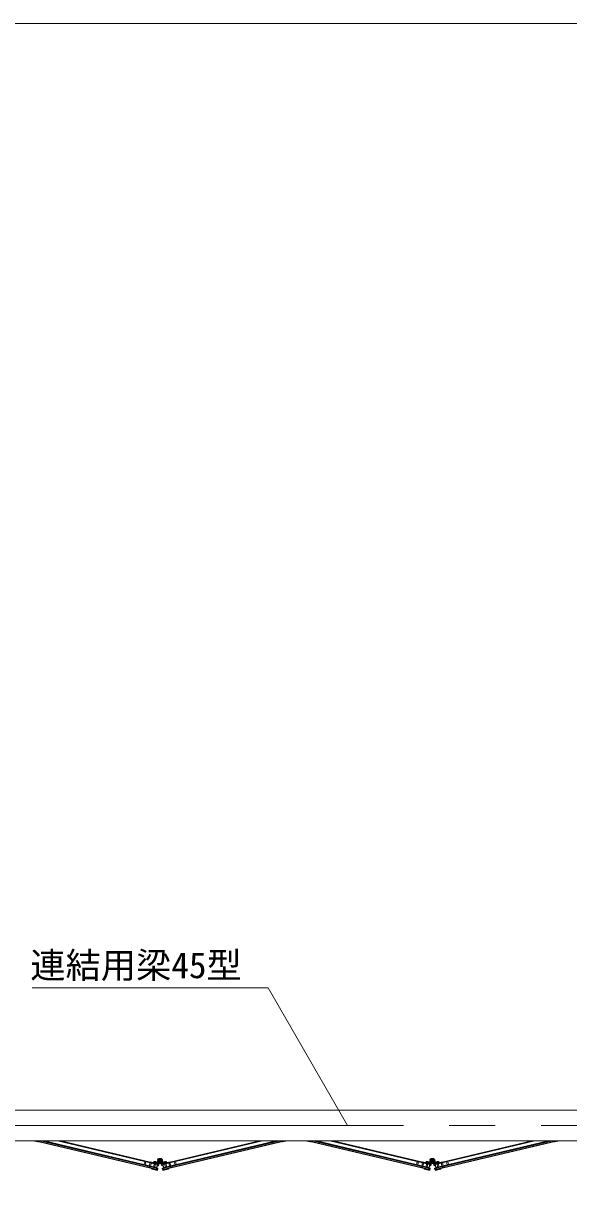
# Model space of a CAD drawing. Units: millimetres, scale not verified. Extents: x -35488 to -11338, y -17325 to 17325.
# Drawn here: x -31040 to -29258, y 13509 to 17325 of the extents above; entities that cross this region are included whole.
import ezdxf
from ezdxf.enums import TextEntityAlignment as Align

# ---------------------------------------------------------------- set-up
doc = ezdxf.new("R2010")
doc.units = ezdxf.units.MM
doc.header["$LTSCALE"] = 150
doc.linetypes.add('CHAIN2', pattern=[12, 9, -1, 1, -1])
doc.linetypes.add('DASHED1', pattern=[1.8, 1.2, -0.6])
for name, color, linetype, lineweight in [('0-6_ﾎﾞﾙﾄ類', 2, 'Continuous', 18), ('0-A_図面枠', 7, 'Continuous', 18), ('1-4_通芯', 1, 'CHAIN2', 18), ('1-7_標準ﾊﾟﾈﾙ', 7, 'Continuous', 18), ('1-9_文字', 7, 'Continuous', 18), ('1-B_連結用梁45', 7, 'Continuous', 18)]:
    doc.layers.add(name, color=color, linetype=linetype, lineweight=lineweight)
doc.styles.add('ＭＳ ゴシック', font='')
doc.styles.get('ＭＳ ゴシック').set_extended_font_data('MS Gothic')

msp = doc.modelspace()

# ---------------------------------------------------------------- linework, layer by layer
at = {"layer": '0-6_ﾎﾞﾙﾄ類'}
for p, q in [((-30596, 13603.8), (-30598.9, 13608.8)), ((-30590.2, 13603.8), (-30596, 13603.8)), ((-30590.2, 13613.8), (-30587.3, 13608.8)), ((-30587.3, 13608.8), (-30590.2, 13603.8)), ((-29706, 13603.8), (-29708.9, 13608.8)), ((-29700.2, 13603.8), (-29706, 13603.8)), ((-29700.2, 13613.8), (-29697.3, 13608.8)), ((-29697.3, 13608.8), (-29700.2, 13603.8))]:
    msp.add_line(p, q, dxfattribs=at)
for points in [[(-30598.9, 13608.8), (-30596, 13613.8), (-30590.2, 13613.8)], [(-29708.9, 13608.8), (-29706, 13613.8), (-29700.2, 13613.8)]]:
    msp.add_lwpolyline(points, dxfattribs=at)
for centre, radius in [((-30593.1, 13608.8), 4.91), ((-30593.1, 13608.8), 3), ((-30593.1, 13608.8), 2.46), ((-29703.1, 13608.8), 4.91), ((-29703.1, 13608.8), 3), ((-29703.1, 13608.8), 2.46)]:
    msp.add_circle(centre, radius, dxfattribs=at)
at = {"layer": '0-A_図面枠'}
msp.add_lwpolyline([(-35488.1, 17325), (-11338.1, 17325), (-11338.1, 675), (-35488.1, 675)], close=True, dxfattribs=at)
at = {"layer": '1-4_通芯'}
msp.add_line((-32948.1, 13725), (-20507.1, 13725), dxfattribs=at)
at = {"layer": '1-7_標準ﾊﾟﾈﾙ'}
for p, q in [((-31009.4, 13675), (-30992.7, 13671)), ((-31002.9, 13675), (-30990.9, 13672.1)), ((-30997.8, 13675), (-30606, 13582)), ((-30977.9, 13673.9), (-30974.9, 13673.2)), ((-30974.6, 13674.6), (-30974.9, 13673.2)), ((-30970.9, 13675), (-30604.6, 13588)), ((-30928.1, 13675), (-30602.3, 13597.6)), ((-30258.2, 13675), (-30583.9, 13597.6)), ((-30215.3, 13675), (-30581.7, 13588)), ((-30188.5, 13675), (-30580.2, 13582)), ((-30211.7, 13674.6), (-30211.3, 13673.2)), ((-30208.4, 13673.9), (-30211.3, 13673.2)), ((-30183.3, 13675), (-30195.4, 13672.1)), ((-30176.8, 13675), (-30193.6, 13671)), ((-30119.4, 13675), (-30102.7, 13671)), ((-30112.9, 13675), (-30100.9, 13672.1)), ((-30107.7, 13675), (-29716, 13582)), ((-30087.9, 13673.9), (-30084.9, 13673.2)), ((-30084.6, 13674.6), (-30084.9, 13673.2)), ((-30080.9, 13675), (-29714.6, 13588)), ((-30038.1, 13675), (-29712.3, 13597.6)), ((-29368.2, 13675), (-29693.9, 13597.6)), ((-29325.3, 13675), (-29691.6, 13588)), ((-29298.5, 13675), (-29690.2, 13582)), ((-29321.7, 13674.6), (-29321.3, 13673.2)), ((-29318.4, 13673.9), (-29321.3, 13673.2)), ((-29293.3, 13675), (-29305.4, 13672.1)), ((-29286.8, 13675), (-29303.6, 13671)), ((-30634, 13593.8), (-30634.4, 13592.3)), ((-30631.5, 13591.6), (-30634.4, 13592.3)), ((-30604.9, 13586.8), (-30634, 13593.8)), ((-30626.4, 13604.6), (-30626.1, 13605.5)), ((-30602, 13598.8), (-30626.4, 13604.6)), ((-30625.5, 13605.9), (-30597.3, 13599.2)), ((-30621.8, 13589.3), (-30622.1, 13589.9)), ((-30605.2, 13585.4), (-30621.8, 13589.3)), ((-30602, 13598.8), (-30604.9, 13586.8)), ((-30600.1, 13615.6), (-30601.8, 13613.1)), ((-30601.7, 13612.4), (-30601, 13611.9)), ((-30601.6, 13608.8), (-30601.6, 13604.4)), ((-30598.7, 13615.2), (-30599.4, 13615.7)), ((-30599.4, 13592.8), (-30598.4, 13592.5)), ((-30596.9, 13598.6), (-30598.4, 13592.5)), ((-30589.3, 13598.6), (-30587.9, 13592.5)), ((-30560.7, 13605.9), (-30588.9, 13599.2)), ((-30586.9, 13592.8), (-30587.9, 13592.5)), ((-30584.6, 13608.8), (-30584.6, 13604.4)), ((-30584.2, 13598.8), (-30559.9, 13604.6)), ((-30584.2, 13598.8), (-30581.4, 13586.8)), ((-30582.9, 13604.8), (-30582.5, 13602.8)), ((-30581.4, 13586.8), (-30552.2, 13593.8)), ((-30581, 13585.4), (-30564.5, 13589.3)), ((-30564.5, 13589.3), (-30564.1, 13589.9)), ((-30559.9, 13604.6), (-30560.1, 13605.5)), ((-30554.8, 13591.6), (-30551.8, 13592.3)), ((-30552.2, 13593.8), (-30551.8, 13592.3)), ((-29744.1, 13593.8), (-29744.4, 13592.3)), ((-29741.5, 13591.6), (-29744.4, 13592.3)), ((-29714.9, 13586.8), (-29744.1, 13593.8)), ((-29736.3, 13604.6), (-29736.1, 13605.5)), ((-29712, 13598.8), (-29736.3, 13604.6)), ((-29735.5, 13605.9), (-29707.3, 13599.2)), ((-29731.8, 13589.3), (-29732.1, 13589.9)), ((-29715.2, 13585.4), (-29731.8, 13589.3)), ((-29712, 13598.8), (-29714.9, 13586.8)), ((-29710.1, 13615.6), (-29711.8, 13613.1)), ((-29711.7, 13612.4), (-29711, 13611.9)), ((-29711.6, 13608.8), (-29711.6, 13604.4)), ((-29708.7, 13615.2), (-29709.4, 13615.7)), ((-29709.3, 13592.8), (-29708.4, 13592.5)), ((-29706.9, 13598.6), (-29708.4, 13592.5)), ((-29699.3, 13598.6), (-29697.9, 13592.5)), ((-29670.7, 13605.9), (-29698.9, 13599.2)), ((-29696.9, 13592.8), (-29697.9, 13592.5)), ((-29694.6, 13608.8), (-29694.6, 13604.4)), ((-29694.2, 13598.8), (-29669.9, 13604.6)), ((-29694.2, 13598.8), (-29691.4, 13586.8)), ((-29692.9, 13604.8), (-29692.4, 13602.8)), ((-29691.4, 13586.8), (-29662.2, 13593.8)), ((-29691, 13585.4), (-29674.5, 13589.3)), ((-29674.5, 13589.3), (-29674.1, 13589.9)), ((-29669.9, 13604.6), (-29670.1, 13605.5)), ((-29664.7, 13591.6), (-29661.8, 13592.3)), ((-29662.2, 13593.8), (-29661.8, 13592.3)), ((-30606.3, 13580.8), (-30620.7, 13584.2)), ((-30602.3, 13578.3), (-30619.5, 13582.4)), ((-30605.2, 13585.4), (-30606.3, 13580.8)), ((-30600.2, 13584.8), (-30601.7, 13578.7)), ((-30601.2, 13585), (-30600.2, 13584.8)), ((-30585, 13585), (-30586, 13584.8)), ((-30586, 13584.8), (-30584.6, 13578.7)), ((-30584, 13578.3), (-30566.7, 13582.4)), ((-30581, 13585.4), (-30579.9, 13580.8)), ((-30579.9, 13580.8), (-30565.6, 13584.2)), ((-29716.3, 13580.8), (-29730.6, 13584.2)), ((-29712.3, 13578.3), (-29729.5, 13582.4)), ((-29715.2, 13585.4), (-29716.3, 13580.8)), ((-29710.2, 13584.8), (-29711.7, 13578.7)), ((-29711.2, 13585), (-29710.2, 13584.8)), ((-29695.1, 13585), (-29696, 13584.8)), ((-29696, 13584.8), (-29694.6, 13578.7)), ((-29694, 13578.3), (-29676.7, 13582.4)), ((-29691, 13585.4), (-29689.9, 13580.8)), ((-29689.9, 13580.8), (-29675.6, 13584.2))]:
    msp.add_line(p, q, dxfattribs=at)
at = {"layer": '1-7_標準ﾊﾟﾈﾙ', "color": 4, "linetype": 'DASHED1', "lineweight": 9}
for p, q in [((-30628.3, 13592.4), (-30628.5, 13591.4)), ((-30625.5, 13604.4), (-30628.3, 13592.4)), ((-30624.2, 13591.4), (-30624.5, 13590.4)), ((-30621.4, 13603.4), (-30624.2, 13591.4)), ((-30611.9, 13601.1), (-30614.7, 13589.2)), ((-30611.5, 13602.6), (-30611.9, 13601.1)), ((-30607.8, 13600.2), (-30610.6, 13588.2)), ((-30607.4, 13601.6), (-30607.8, 13600.2)), ((-30578.8, 13601.6), (-30578.5, 13600.2)), ((-30578.5, 13600.2), (-30575.6, 13588.2)), ((-30574.7, 13602.6), (-30574.4, 13601.1)), ((-30574.4, 13601.1), (-30571.5, 13589.2)), ((-30564.9, 13603.4), (-30562, 13591.4)), ((-30562, 13591.4), (-30561.8, 13590.4)), ((-30560.8, 13604.4), (-30557.9, 13592.4)), ((-30557.9, 13592.4), (-30557.7, 13591.4)), ((-29738.3, 13592.4), (-29738.5, 13591.4)), ((-29735.5, 13604.4), (-29738.3, 13592.4)), ((-29734.2, 13591.4), (-29734.5, 13590.4)), ((-29731.4, 13603.4), (-29734.2, 13591.4)), ((-29721.9, 13601.1), (-29724.7, 13589.2)), ((-29721.5, 13602.6), (-29721.9, 13601.1)), ((-29717.8, 13600.2), (-29720.6, 13588.2)), ((-29717.4, 13601.6), (-29717.8, 13600.2)), ((-29688.8, 13601.6), (-29688.5, 13600.2)), ((-29688.5, 13600.2), (-29685.6, 13588.2)), ((-29684.7, 13602.6), (-29684.4, 13601.1)), ((-29684.4, 13601.1), (-29681.6, 13589.2)), ((-29674.8, 13603.4), (-29672, 13591.4)), ((-29672, 13591.4), (-29671.8, 13590.4)), ((-29670.8, 13604.4), (-29667.9, 13592.4)), ((-29667.9, 13592.4), (-29667.7, 13591.4))]:
    msp.add_line(p, q, dxfattribs=at)
at = {"layer": '1-7_標準ﾊﾟﾈﾙ'}
for points in [[(-31002.9, 13675), (-30606.3, 13580.8), (-30601.8, 13600), (-30917.7, 13675)], [(-30997.8, 13675), (-30606, 13582), (-30605.3, 13584.9), (-30984.8, 13675)], [(-30977.9, 13673.9), (-30978.2, 13674.5), (-30980.4, 13675)], [(-30976.1, 13675), (-30604.9, 13586.8), (-30602, 13598.8), (-30922.9, 13675)], [(-30183.3, 13675), (-30579.9, 13580.8), (-30584.5, 13600), (-30268.5, 13675)], [(-30210.1, 13675), (-30581.4, 13586.8), (-30584.2, 13598.8), (-30263.4, 13675)], [(-30188.5, 13675), (-30580.2, 13582), (-30580.9, 13584.9), (-30201.5, 13675)], [(-30208.4, 13673.9), (-30208, 13674.5), (-30205.8, 13675)], [(-30112.9, 13675), (-29716.3, 13580.8), (-29711.7, 13600), (-30027.7, 13675)], [(-30107.7, 13675), (-29716, 13582), (-29715.3, 13584.9), (-30094.8, 13675)], [(-30087.9, 13673.9), (-30088.2, 13674.5), (-30090.4, 13675)], [(-30086.1, 13675), (-29714.9, 13586.8), (-29712, 13598.8), (-30032.9, 13675)], [(-29293.3, 13675), (-29689.9, 13580.8), (-29694.5, 13600), (-29378.5, 13675)], [(-29320.1, 13675), (-29691.4, 13586.8), (-29694.2, 13598.8), (-29373.4, 13675)], [(-29298.5, 13675), (-29690.2, 13582), (-29690.9, 13584.9), (-29311.5, 13675)], [(-29318.4, 13673.9), (-29318, 13674.5), (-29315.8, 13675)], [(-30631.5, 13591.6), (-30630.9, 13592), (-30622.1, 13589.9)], [(-30600.2, 13604), (-30614, 13607.3), (-30614.5, 13605.3), (-30596.9, 13601.2)], [(-30601.2, 13585), (-30602.4, 13579.9), (-30605.3, 13580.6), (-30601, 13598.6), (-30598.1, 13597.9), (-30599.4, 13592.8)], [(-30586.1, 13604), (-30572.2, 13607.3), (-30571.7, 13605.3), (-30589.3, 13601.2)], [(-30585, 13585), (-30583.8, 13579.9), (-30580.9, 13580.6), (-30585.2, 13598.6), (-30588.1, 13597.9), (-30586.9, 13592.8)], [(-30554.8, 13591.6), (-30555.4, 13592), (-30564.1, 13589.9)], [(-29741.5, 13591.6), (-29740.9, 13592), (-29732.1, 13589.9)], [(-29710.2, 13604), (-29724, 13607.3), (-29724.5, 13605.3), (-29706.9, 13601.2)], [(-29711.2, 13585), (-29712.4, 13579.9), (-29715.3, 13580.6), (-29711.1, 13598.6), (-29708.1, 13597.9), (-29709.3, 13592.8)], [(-29696.1, 13604), (-29682.2, 13607.3), (-29681.7, 13605.3), (-29699.3, 13601.2)], [(-29695.1, 13585), (-29693.8, 13579.9), (-29690.9, 13580.6), (-29695.2, 13598.6), (-29698.1, 13597.9), (-29696.9, 13592.8)], [(-29664.7, 13591.6), (-29665.4, 13592), (-29674.1, 13589.9)]]:
    msp.add_lwpolyline(points, dxfattribs=at)
for points in [[(-30598.9, 13601.7), (-30614.5, 13605.3), (-30615, 13603.4), (-30599.4, 13599.7)], [(-30571.7, 13605.3), (-30587.3, 13601.7), (-30586.8, 13599.7), (-30571.3, 13603.4)], [(-29708.9, 13601.7), (-29724.5, 13605.3), (-29725, 13603.4), (-29709.4, 13599.7)], [(-29681.7, 13605.3), (-29697.3, 13601.7), (-29696.9, 13599.7), (-29681.3, 13603.4)]]:
    msp.add_lwpolyline(points, close=True, dxfattribs=at)
for centre, radius in [((-30642.4, 13602), 3), ((-30593.1, 13608.8), 8.51), ((-30593.1, 13608.8), 8), ((-30543.9, 13602), 3), ((-29752.4, 13602), 3), ((-29703.1, 13608.8), 8.51), ((-29703.1, 13608.8), 8), ((-29653.9, 13602), 3)]:
    msp.add_circle(centre, radius, dxfattribs=at)
for centre, radius, start, end in [((-30992.3, 13672.5), 1.5, 256.639, 346.639), ((-30980.9, 13682.8), 8.51, 246.753, 284.712), ((-30205.4, 13682.8), 8.51, 255.288, 293.247), ((-30193.9, 13672.5), 1.5, 193.361, 283.361), ((-30102.3, 13672.5), 1.5, 256.639, 346.639), ((-30090.9, 13682.8), 8.51, 246.753, 284.712), ((-29315.4, 13682.8), 8.51, 255.288, 293.247), ((-29303.9, 13672.5), 1.5, 193.361, 283.361), ((-30624.8, 13598.2), 8.51, 228.567, 284.712), ((-30625.6, 13605.4), 0.49, 76.639, 166.639), ((-30610.3, 13598.7), 8.51, 48.567, 104.712), ((-30601.4, 13612.8), 0.49, 145, 235), ((-30599.7, 13615.3), 0.49, 55, 145), ((-30597.4, 13598.7), 0.49, 346.639, 76.639), ((-30588.8, 13598.7), 0.49, 103.361, 193.361), ((-30576, 13598.7), 8.51, 75.288, 131.433), ((-30561.5, 13598.2), 8.51, 255.288, 311.433), ((-30560.6, 13605.4), 0.49, 13.361, 103.361), ((-29734.8, 13598.2), 8.51, 228.567, 284.712), ((-29735.6, 13605.4), 0.49, 76.639, 166.639), ((-29720.3, 13598.7), 8.51, 48.567, 104.712), ((-29711.4, 13612.8), 0.49, 145, 235), ((-29709.7, 13615.3), 0.49, 55, 145), ((-29707.4, 13598.7), 0.49, 346.639, 76.639), ((-29698.8, 13598.7), 0.49, 103.361, 193.361), ((-29686, 13598.7), 8.51, 75.288, 131.433), ((-29671.5, 13598.2), 8.51, 255.288, 311.433), ((-29670.6, 13605.4), 0.49, 13.361, 103.361), ((-30619.2, 13583.9), 1.5, 166.639, 256.639), ((-30602.2, 13578.8), 0.49, 256.639, 346.639), ((-30584.1, 13578.8), 0.49, 193.361, 283.361), ((-30567, 13583.9), 1.5, 283.361, 13.361), ((-29729.2, 13583.9), 1.5, 166.639, 256.639), ((-29712.1, 13578.8), 0.49, 256.639, 346.639), ((-29694.1, 13578.8), 0.49, 193.361, 283.361), ((-29677.1, 13583.9), 1.5, 283.361, 13.361)]:
    msp.add_arc(centre, radius, start, end, dxfattribs=at)
at = {"layer": '1-9_文字'}
for p, q in [((-31011.5, 14174.2), (-30240.2, 14174.2)), ((-30239.8, 14174.2), (-30240.2, 14174.2)), ((-29980.4, 13725), (-30239.8, 14174.2))]:
    msp.add_line(p, q, dxfattribs=at)
at = {"layer": '1-B_連結用梁45'}
msp.add_lwpolyline([(-28354.1, 13675), (-32948.1, 13675), (-32948.1, 13775), (-28354.1, 13775)], close=True, dxfattribs=at)

# ---------------------------------------------------------------- texts
at = {"layer": '1-9_文字', "style": 'ＭＳ ゴシック'}
msp.add_text('連結用梁45型', height=84.46, dxfattribs=at).set_placement((-31017.2, 14180.7), align=Align.BOTTOM_LEFT)

doc.saveas('drawing.dxf')
